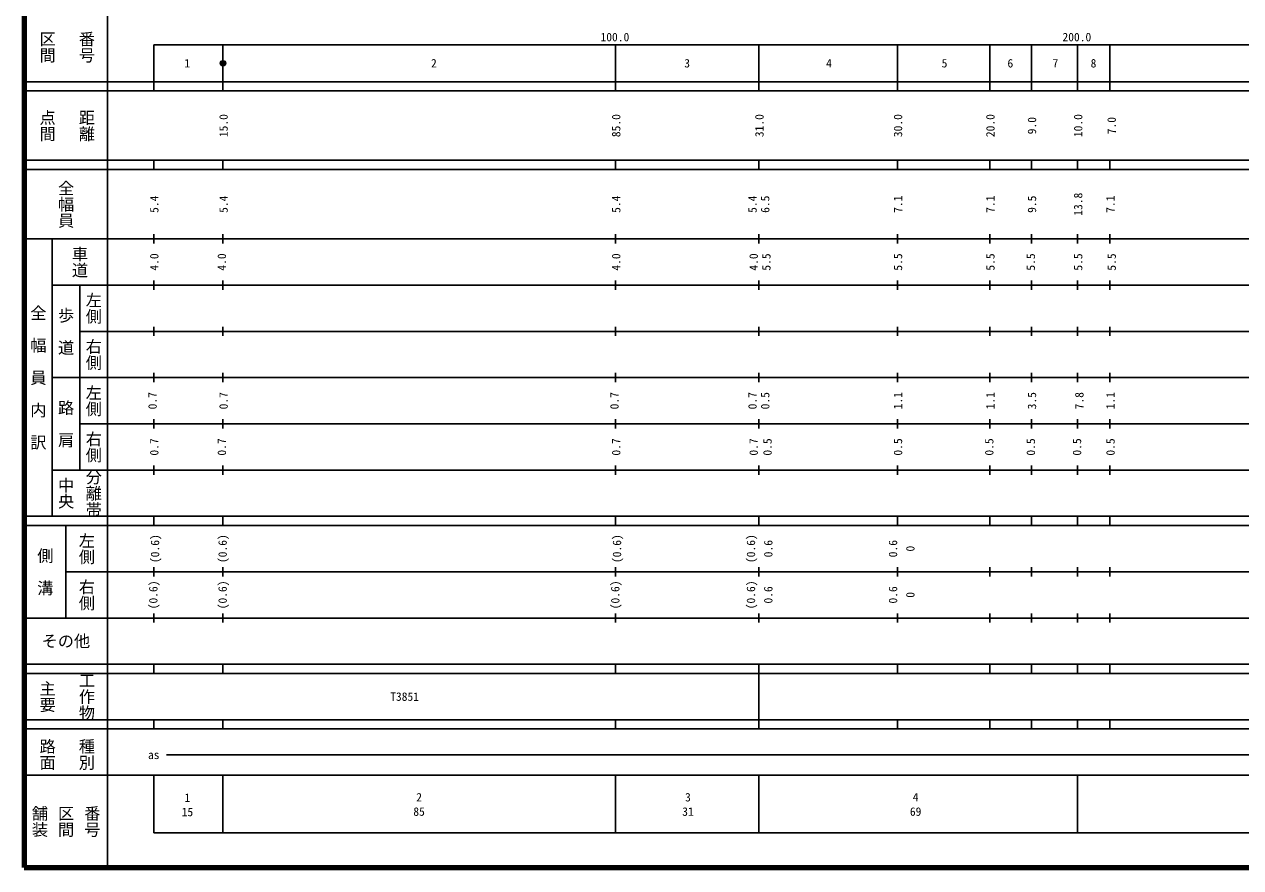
# Model space of a CAD drawing. Units: millimetres on the paper, enlarged 1000 times. Extents: x 40000 to 680000, y 20000 to 380000.
# Drawn here: x 40000 to 303312, y 20000 to 202409 of the extents above; entities that cross this region are included whole.
import ezdxf
from ezdxf.enums import TextEntityAlignment as Align

# ---------------------------------------------------------------- set-up
doc = ezdxf.new("R2010")
doc.units = ezdxf.units.MM
doc.header["$LTSCALE"] = 1000
doc.header["$PDMODE"] = 32
doc.header["$PDSIZE"] = 500
doc.layers.add('M-TTL', color=2, linetype='Continuous', lineweight=140)
doc.layers.add('M-TTL-BAND', color=7, linetype='Continuous', lineweight=25)
doc.styles.add('@ＭＳ ゴシック', font='')
doc.styles.add('ＭＳ ゴシック', font='')
doc.styles.get('@ＭＳ ゴシック').set_extended_font_data('@MS Gothic')
doc.styles.get('ＭＳ ゴシック').set_extended_font_data('MS Gothic')

msp = doc.modelspace()

# ---------------------------------------------------------------- linework, layer by layer
at = {"layer": 'M-TTL'}
for p, q in [((40000, 380000), (40000, 20000)), ((40000, 20000), (680000, 20000))]:
    msp.add_line(p, q, dxfattribs=at)
at = {"layer": 'M-TTL-BAND'}
for p, q in [((58000, 370000), (58000, 20000)), ((68000, 198000), (579000, 198000)), ((68000, 198000), (68000, 188000)), ((83000, 198000), (83000, 188000)), ((168000, 198000), (168000, 188000)), ((199000, 198000), (199000, 188000)), ((229000, 198000), (229000, 188000)), ((249000, 198000), (249000, 188000)), ((258000, 198000), (258000, 188000)), ((268000, 198000), (268000, 188000)), ((275000, 198000), (275000, 188000)), ((40000, 190000), (579000, 190000)), ((40000, 188000), (579000, 188000)), ((40000, 173000), (579000, 173000)), ((68000, 171000), (68000, 173000)), ((83000, 173000), (83000, 171000)), ((168000, 171000), (168000, 173000)), ((199000, 173000), (199000, 171000)), ((229000, 173000), (229000, 171000)), ((249000, 173000), (249000, 171000)), ((258000, 173000), (258000, 171000)), ((268000, 173000), (268000, 171000)), ((275000, 173000), (275000, 171000)), ((40000, 171000), (579000, 171000)), ((40000, 156000), (579000, 156000)), ((46000, 96000), (46000, 156000)), ((68000, 155000), (68000, 157000)), ((83000, 157000), (83000, 155000)), ((168000, 155000), (168000, 157000)), ((199000, 157000), (199000, 155000)), ((229000, 157000), (229000, 155000)), ((249000, 157000), (249000, 155000)), ((258000, 157000), (258000, 155000)), ((268000, 157000), (268000, 155000)), ((275000, 157000), (275000, 155000)), ((46000, 146000), (579000, 146000)), ((52000, 146000), (52000, 106000)), ((68000, 145000), (68000, 147000)), ((83000, 147000), (83000, 145000)), ((168000, 145000), (168000, 147000)), ((199000, 147000), (199000, 145000)), ((229000, 147000), (229000, 145000)), ((249000, 147000), (249000, 145000)), ((258000, 147000), (258000, 145000)), ((268000, 147000), (268000, 145000)), ((275000, 147000), (275000, 145000)), ((68000, 135000), (68000, 137000)), ((83000, 137000), (83000, 135000)), ((168000, 135000), (168000, 137000)), ((199000, 137000), (199000, 135000)), ((229000, 137000), (229000, 135000)), ((249000, 137000), (249000, 135000)), ((258000, 137000), (258000, 135000)), ((268000, 137000), (268000, 135000)), ((275000, 137000), (275000, 135000)), ((52000, 136000), (579000, 136000)), ((68000, 125000), (68000, 127000)), ((83000, 127000), (83000, 125000)), ((168000, 125000), (168000, 127000)), ((199000, 127000), (199000, 125000)), ((229000, 127000), (229000, 125000)), ((249000, 127000), (249000, 125000)), ((258000, 127000), (258000, 125000)), ((268000, 127000), (268000, 125000)), ((275000, 127000), (275000, 125000)), ((46000, 126000), (579000, 126000)), ((52000, 116000), (579000, 116000)), ((68000, 115000), (68000, 117000)), ((83000, 117000), (83000, 115000)), ((168000, 115000), (168000, 117000)), ((199000, 117000), (199000, 115000)), ((229000, 117000), (229000, 115000)), ((249000, 117000), (249000, 115000)), ((258000, 117000), (258000, 115000)), ((268000, 117000), (268000, 115000)), ((275000, 117000), (275000, 115000)), ((46000, 106000), (579000, 106000)), ((68000, 105000), (68000, 107000)), ((83000, 107000), (83000, 105000)), ((168000, 105000), (168000, 107000)), ((199000, 107000), (199000, 105000)), ((229000, 107000), (229000, 105000)), ((249000, 107000), (249000, 105000)), ((258000, 107000), (258000, 105000)), ((268000, 107000), (268000, 105000)), ((275000, 107000), (275000, 105000)), ((40000, 96000), (579000, 96000)), ((68000, 94000), (68000, 96000)), ((83000, 96000), (83000, 94000)), ((168000, 94000), (168000, 96000)), ((199000, 96000), (199000, 94000)), ((229000, 96000), (229000, 94000)), ((249000, 96000), (249000, 94000)), ((258000, 96000), (258000, 94000)), ((268000, 96000), (268000, 94000)), ((275000, 96000), (275000, 94000)), ((40000, 94000), (579000, 94000)), ((49000, 94000), (49000, 74000)), ((68000, 83000), (68000, 85000)), ((83000, 85000), (83000, 83000)), ((168000, 83000), (168000, 85000)), ((199000, 85000), (199000, 83000)), ((229000, 85000), (229000, 83000)), ((249000, 85000), (249000, 83000)), ((258000, 85000), (258000, 83000)), ((268000, 85000), (268000, 83000)), ((275000, 85000), (275000, 83000)), ((49000, 84000), (579000, 84000)), ((40000, 74000), (579000, 74000)), ((68000, 73000), (68000, 75000)), ((83000, 75000), (83000, 73000)), ((168000, 73000), (168000, 75000)), ((199000, 75000), (199000, 73000)), ((229000, 75000), (229000, 73000)), ((249000, 75000), (249000, 73000)), ((258000, 75000), (258000, 73000)), ((268000, 75000), (268000, 73000)), ((275000, 75000), (275000, 73000)), ((40000, 64000), (579000, 64000)), ((68000, 62000), (68000, 64000)), ((83000, 64000), (83000, 62000)), ((168000, 62000), (168000, 64000)), ((199000, 64000), (199000, 52000)), ((229000, 64000), (229000, 62000)), ((249000, 64000), (249000, 62000)), ((258000, 64000), (258000, 62000)), ((268000, 64000), (268000, 62000)), ((275000, 64000), (275000, 62000)), ((40000, 62000), (579000, 62000)), ((40000, 52000), (579000, 52000)), ((68000, 50000), (68000, 52000)), ((83000, 52000), (83000, 50000)), ((168000, 50000), (168000, 52000)), ((199000, 52000), (199000, 50000)), ((229000, 52000), (229000, 50000)), ((249000, 52000), (249000, 50000)), ((258000, 52000), (258000, 50000)), ((268000, 52000), (268000, 50000)), ((275000, 52000), (275000, 50000)), ((40000, 50000), (579000, 50000)), ((70805, 44406), (565903, 44406)), ((40000, 40000), (579000, 40000)), ((68000, 40000), (68000, 27500)), ((83000, 40000), (83000, 27500)), ((168000, 40000), (168000, 27500)), ((199000, 40000), (199000, 27500)), ((268000, 40000), (268000, 27500)), ((68000, 27500), (579000, 27500))]:
    msp.add_line(p, q, dxfattribs=at)
at = {"layer": 'M-TTL-BAND', "lineweight": 13}
for radius in [600, 480, 360, 240, 120, 20]:
    msp.add_circle((83000, 194000), radius, dxfattribs=at)
at = {"layer": 'M-TTL-BAND'}
msp.add_point((83000, 194000), dxfattribs=at)

# ---------------------------------------------------------------- texts
for s, height, rotation, style, p in [('区間', 2566, 270, '@ＭＳ ゴシック', (45000, 197500)), ('番号', 2566, 270, '@ＭＳ ゴシック', (53500, 197500)), ('点間', 2566, 270, '@ＭＳ ゴシック', (45000, 180500)), ('距離', 2566, 270, '@ＭＳ ゴシック', (53500, 180500)), ('15.0', 1833, 90, 'ＭＳ ゴシック', (83117, 180500)), ('85.0', 1833, 90, 'ＭＳ ゴシック', (168117, 180500)), ('31.0', 1833, 90, 'ＭＳ ゴシック', (199121, 180500)), ('30.0', 1833, 90, 'ＭＳ ゴシック', (229122, 180500)), ('20.0', 1833, 90, 'ＭＳ ゴシック', (249123, 180500)), ('9.0', 1833, 90, 'ＭＳ ゴシック', (258123, 180500)), ('10.0', 1833, 90, 'ＭＳ ゴシック', (268124, 180500)), ('7.0', 1833, 90, 'ＭＳ ゴシック', (275374, 180500)), ('全幅員', 2566, 270, '@ＭＳ ゴシック', (49000, 163500)), ('5.4', 1833, 90, 'ＭＳ ゴシック', (68117, 163500)), ('5.4', 1833, 90, 'ＭＳ ゴシック', (83117, 163500)), ('5.4', 1833, 90, 'ＭＳ ゴシック', (168117, 163500)), ('5.4', 1833, 90, 'ＭＳ ゴシック', (197621, 163500)), ('6.5', 1833, 90, 'ＭＳ ゴシック', (200371, 163500)), ('7.1', 1833, 90, 'ＭＳ ゴシック', (229122, 163500)), ('7.1', 1833, 90, 'ＭＳ ゴシック', (249123, 163500)), ('9.5', 1833, 90, 'ＭＳ ゴシック', (258123, 163500)), ('13.8', 1833, 90, 'ＭＳ ゴシック', (268124, 163500)), ('7.1', 1833, 90, 'ＭＳ ゴシック', (275124, 163500)), ('車道', 2566, 270, '@ＭＳ ゴシック', (52000, 151000)), ('4.0', 1833, 90, 'ＭＳ ゴシック', (68117, 151000)), ('4.0', 1833, 90, 'ＭＳ ゴシック', (82742, 151000)), ('4.0', 1833, 90, 'ＭＳ ゴシック', (168117, 151000)), ('4.0', 1833, 90, 'ＭＳ ゴシック', (197871, 151000)), ('5.5', 1833, 90, 'ＭＳ ゴシック', (200621, 151000)), ('5.5', 1833, 90, 'ＭＳ ゴシック', (229122, 151000)), ('5.5', 1833, 90, 'ＭＳ ゴシック', (249123, 151000)), ('5.5', 1833, 90, 'ＭＳ ゴシック', (257873, 151000)), ('5.5', 1833, 90, 'ＭＳ ゴシック', (268124, 151000)), ('5.5', 1833, 90, 'ＭＳ ゴシック', (275374, 151000)), ('左側', 2566, 270, '@ＭＳ ゴシック', (55000, 141000)), ('全\u3000幅\u3000員\u3000内\u3000訳', 2566, 270, '@ＭＳ ゴシック', (43000, 126000)), ('歩\u3000道', 2566, 270, '@ＭＳ ゴシック', (49000, 136000)), ('右側', 2566, 270, '@ＭＳ ゴシック', (55000, 131000)), ('左側', 2566, 270, '@ＭＳ ゴシック', (55000, 121000)), ('0.7', 1833, 90, 'ＭＳ ゴシック', (67742, 121000)), ('0.7', 1833, 90, 'ＭＳ ゴシック', (83117, 121000)), ('0.7', 1833, 90, 'ＭＳ ゴシック', (167742, 121000)), ('0.7', 1833, 90, 'ＭＳ ゴシック', (197621, 121000)), ('0.5', 1833, 90, 'ＭＳ ゴシック', (200371, 121000)), ('1.1', 1833, 90, 'ＭＳ ゴシック', (229122, 121000)), ('1.1', 1833, 90, 'ＭＳ ゴシック', (249123, 121000)), ('3.5', 1833, 90, 'ＭＳ ゴシック', (258123, 121000)), ('7.8', 1833, 90, 'ＭＳ ゴシック', (268374, 121000)), ('1.1', 1833, 90, 'ＭＳ ゴシック', (275124, 121000)), ('路\u3000肩', 2566, 270, '@ＭＳ ゴシック', (49000, 116000)), ('右側', 2566, 270, '@ＭＳ ゴシック', (55000, 111000)), ('0.7', 1833, 90, 'ＭＳ ゴシック', (68117, 111000)), ('0.7', 1833, 90, 'ＭＳ ゴシック', (82742, 111000)), ('0.7', 1833, 90, 'ＭＳ ゴシック', (168117, 111000)), ('0.7', 1833, 90, 'ＭＳ ゴシック', (197871, 111000)), ('0.5', 1833, 90, 'ＭＳ ゴシック', (200871, 111000)), ('0.5', 1833, 90, 'ＭＳ ゴシック', (229122, 111000)), ('0.5', 1833, 90, 'ＭＳ ゴシック', (248873, 111000)), ('0.5', 1833, 90, 'ＭＳ ゴシック', (257873, 111000)), ('0.5', 1833, 90, 'ＭＳ ゴシック', (267874, 111000)), ('0.5', 1833, 90, 'ＭＳ ゴシック', (275124, 111000)), ('分離帯', 2566, 270, '@ＭＳ ゴシック', (55000, 101000)), ('中央', 2566, 270, '@ＭＳ ゴシック', (49000, 101000)), ('左側', 2566, 270, '@ＭＳ ゴシック', (53500, 89000)), ('(0.6)', 1833, 90, 'ＭＳ ゴシック', (68284, 89000)), ('(0.6)', 1833, 90, 'ＭＳ ゴシック', (82909, 89000)), ('(0.6)', 1833, 90, 'ＭＳ ゴシック', (168284, 89000)), ('(0.6)', 1833, 90, 'ＭＳ ゴシック', (197288, 89000)), ('0.6', 1833, 90, 'ＭＳ ゴシック', (201039, 89000)), ('0.6', 1833, 90, 'ＭＳ ゴシック', (228039, 89000)), ('側\u3000溝', 2566, 270, '@ＭＳ ゴシック', (44500, 84000)), ('0', 1833, 90, 'ＭＳ ゴシック', (231790, 89000)), ('右側', 2566, 270, '@ＭＳ ゴシック', (53500, 79000)), ('(0.6)', 1833, 90, 'ＭＳ ゴシック', (67909, 79000)), ('(0.6)', 1833, 90, 'ＭＳ ゴシック', (82909, 79000)), ('(0.6)', 1833, 90, 'ＭＳ ゴシック', (167909, 79000)), ('(0.6)', 1833, 90, 'ＭＳ ゴシック', (197288, 79000)), ('0.6', 1833, 90, 'ＭＳ ゴシック', (201039, 79000)), ('0.6', 1833, 90, 'ＭＳ ゴシック', (228039, 79000)), ('0', 1833, 90, 'ＭＳ ゴシック', (231790, 79000)), ('工作物', 2566, 270, '@ＭＳ ゴシック', (53500, 57000)), ('主要', 2566, 270, '@ＭＳ ゴシック', (45000, 57000)), ('路面', 2566, 270, '@ＭＳ ゴシック', (45000, 44500)), ('種別', 2566, 270, '@ＭＳ ゴシック', (53500, 44500)), ('舗装', 2566, 270, '@ＭＳ ゴシック', (43333, 30000)), ('区間', 2566, 270, '@ＭＳ ゴシック', (49000, 30000)), ('番号', 2566, 270, '@ＭＳ ゴシック', (54667, 30000))]:
    msp.add_text(s, height=height, rotation=rotation, dxfattribs=dict(at, style=style)).set_placement(p, align=Align.MIDDLE_CENTER)
at = {"layer": 'M-TTL-BAND', "style": 'ＭＳ ゴシック'}
for s, p in [('100.0', (167844, 198195)), ('200.0', (267844, 198195))]:
    msp.add_text(s, height=1833, dxfattribs=at).set_placement(p, align=Align.BOTTOM_CENTER)
for s, height, p in [('1', 1833, (75264, 194000)), ('2', 1833, (128663, 194000)), ('3', 1833, (183482, 194000)), ('4', 1833, (214200, 194000)), ('5', 1833, (239201, 194000)), ('6', 1833, (253451, 194000)), ('7', 1833, (263202, 194000)), ('8', 1833, (271452, 194000)), ('その他', 2566, (49000, 69000)), ('T3851', 1833, (122319, 57000)), ('as', 1833, (68006, 44406)), ('1', 1833, (75309, 35150)), ('2', 1833, (125460, 35238)), ('3', 1833, (183665, 35238)), ('4', 1833, (232946, 35238)), ('15', 1833, (75309, 32043)), ('85', 1833, (125460, 32131)), ('31', 1833, (183665, 32131)), ('69', 1833, (232946, 32131))]:
    msp.add_text(s, height=height, dxfattribs=at).set_placement(p, align=Align.MIDDLE_CENTER)

doc.saveas('drawing.dxf')
